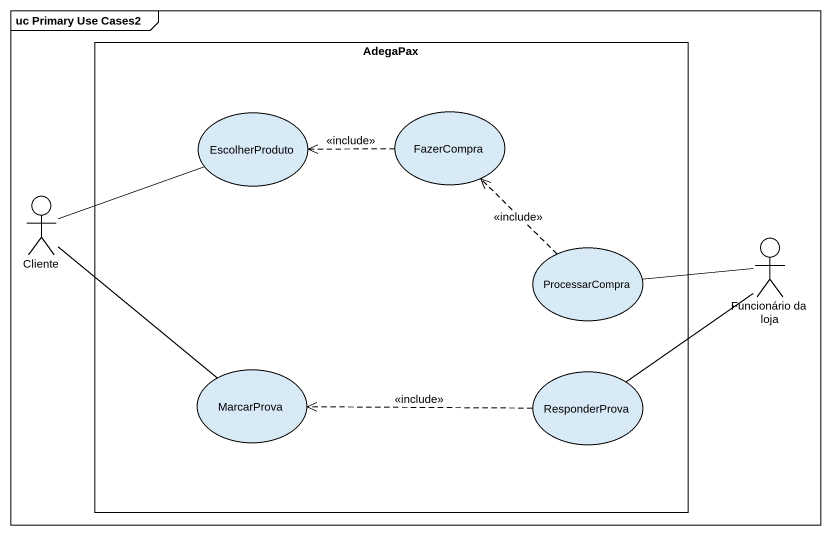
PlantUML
@startuml
mainframe uc Primary Use Cases2
rectangle AdegaPax {
  usecase EscolherProduto
  usecase FazerCompra
  usecase ProcessarCompra
  usecase MarcarProva
  usecase ResponderProva
}
actor Cliente
actor "Funcionário da loja" as Funcionário_da_loja
FazerCompra .left.> EscolherProduto : <<include>>
Cliente -right- EscolherProduto
Cliente -- MarcarProva
Funcionário_da_loja -left- ProcessarCompra
Funcionário_da_loja -- ResponderProva
ProcessarCompra .up.> FazerCompra : <<include>>
ResponderProva .left.> MarcarProva : <<include>>
@enduml
